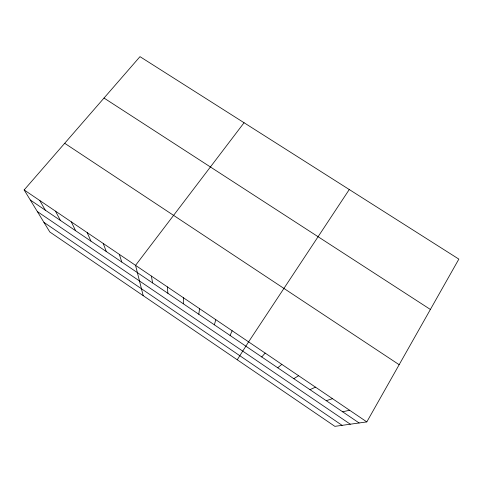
<?xml version="1.0" encoding="UTF-8"?>
<svg xmlns="http://www.w3.org/2000/svg" width="483" height="483" viewBox="0 0 483 483"><rect width="100%" height="100%" fill="white"/><g stroke="black" fill="none" stroke-linecap="round" stroke-linejoin="round"><path stroke-width="0.72" d="M183.311 303.765L183.389 297.733M198.809 314.27L199.533 308.667M214.398 324.842L215.786 319.661M230.083 335.48L232.136 330.734M366.82 421.9L458.85 259.117L139.992 56.65L24.15 189.946L49.809 231.979L334.87 426.35L366.82 421.9L24.15 189.946M237.25 359.787L248.594 341.873L349.269 189.535M244.066 122.736L135.554 265.354L143.191 295.65M261.744 356.949L265.161 353.085M277.725 367.78L281.831 364.369M293.803 378.684L298.609 375.726M309.977 389.654L315.496 387.155M326.254 400.691L332.491 398.662M342.634 411.794L349.601 410.242M104.014 98.049L430.383 309.464M64.698 143.288L399.157 364.701M30.284 199.998L359.117 422.975M37.336 211.548L350.308 424.201M43.953 222.379L342.103 425.342M39.763 200.517L45.305 210.183M55.473 211.149L60.417 220.429M71.285 221.854L75.62 230.741M87.2 232.625L90.919 241.114M103.211 243.468L106.314 251.552M119.331 254.378L121.801 262.052M151.396 276.083L152.598 282.935M167.341 286.872L167.909 293.32"/></g></svg>
